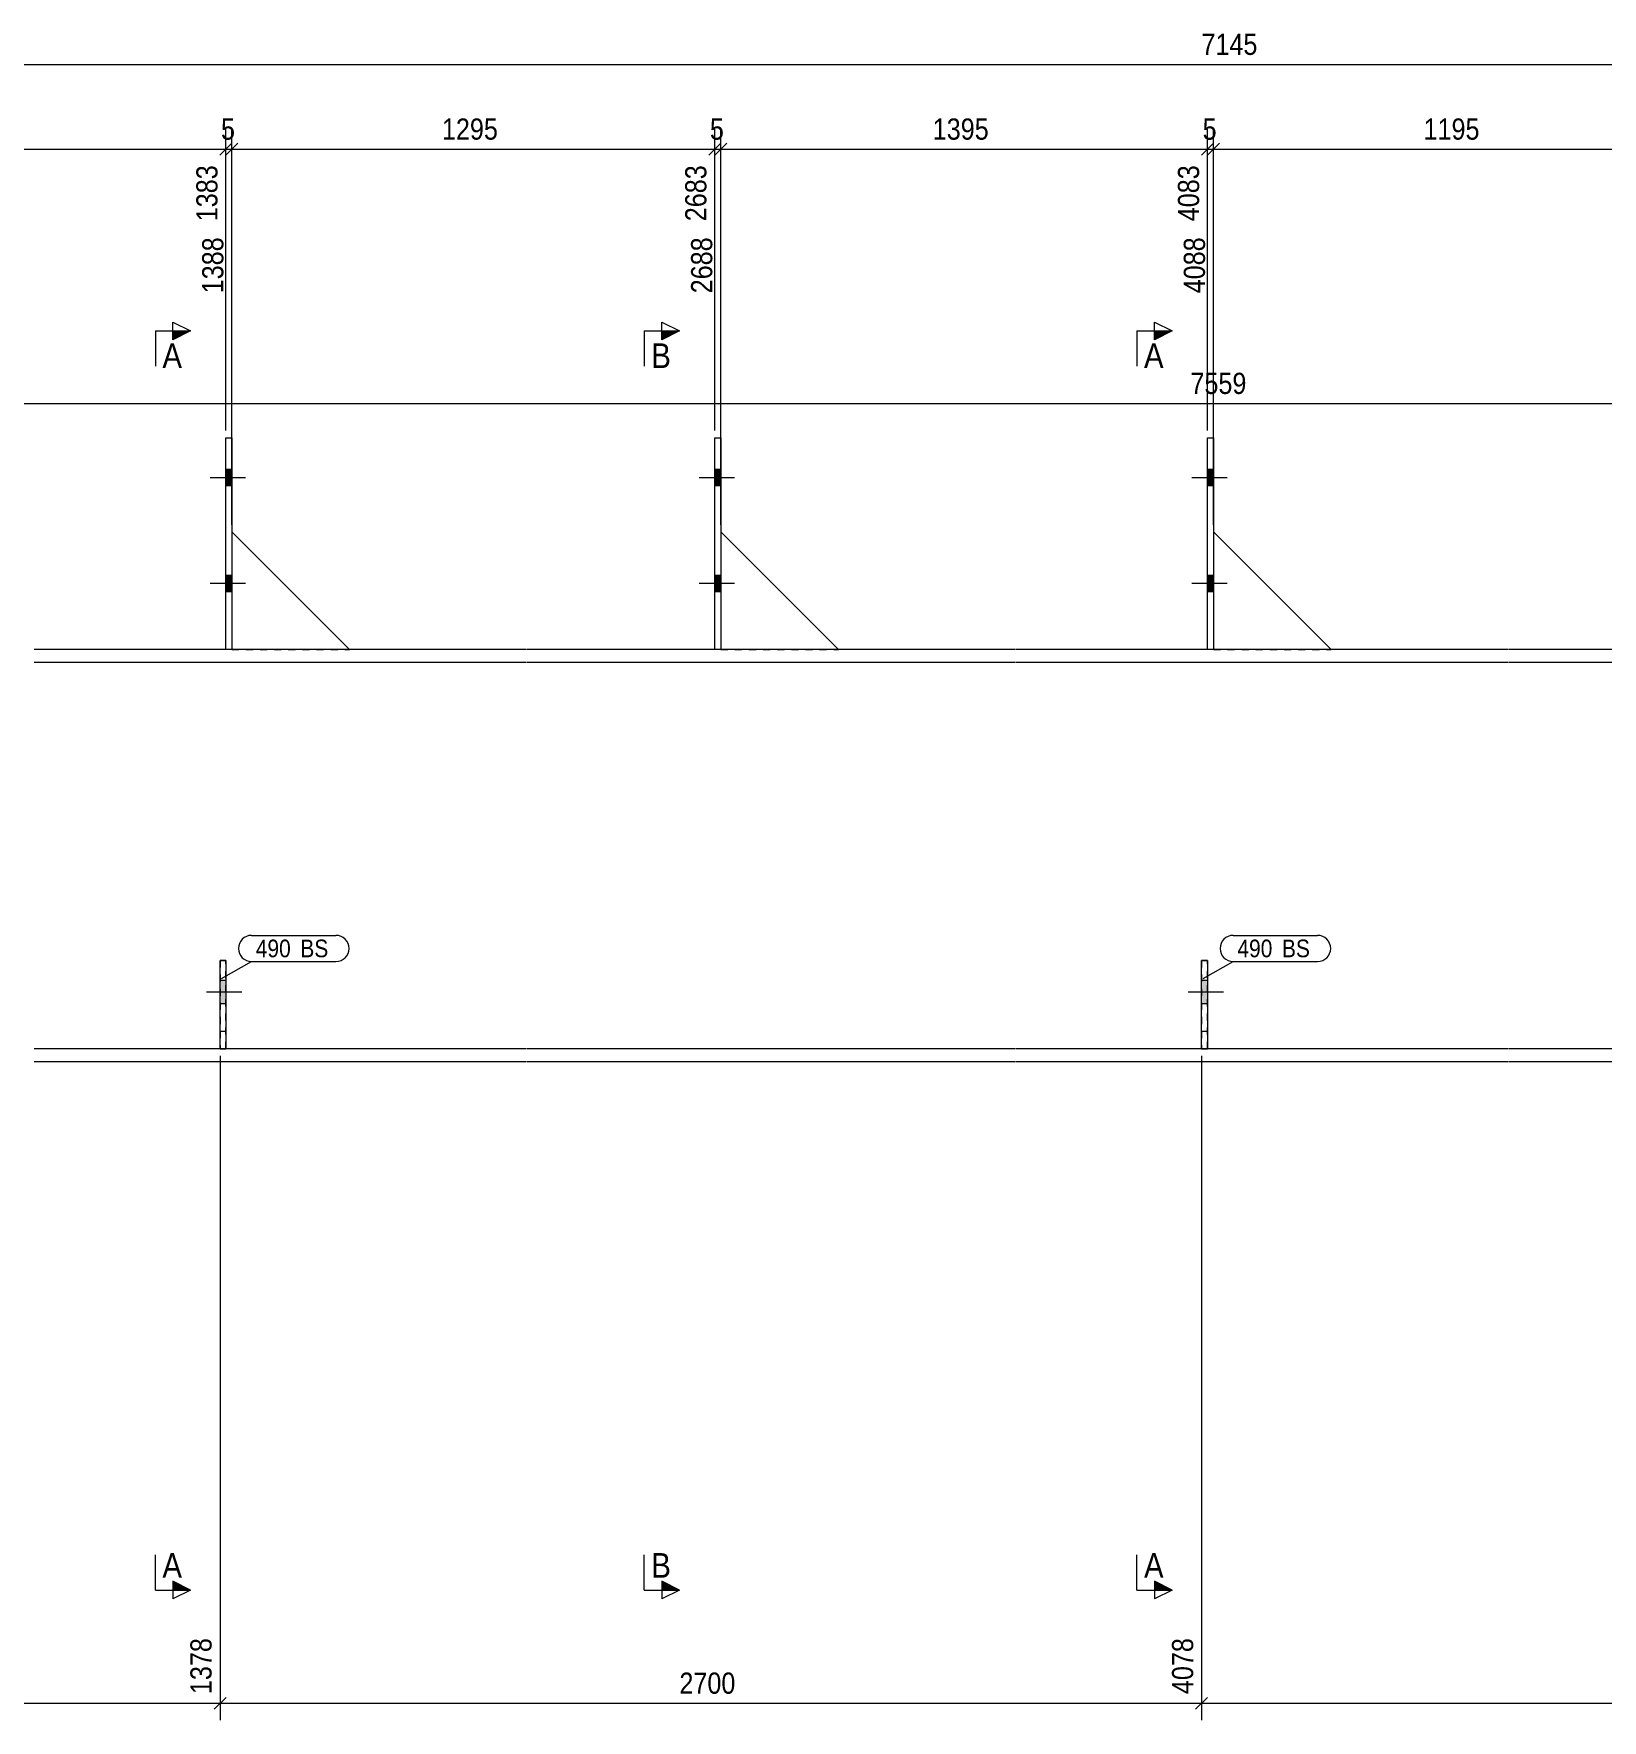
# Model space of a CAD drawing. Header units: millimetres. Extents: x 2 to 825, y 1 to 579.
# Drawn here: x 206.1 to 428.2, y 144.5 to 383.2 of the extents above; entities that cross this region are included whole.
import ezdxf

# ---------------------------------------------------------------- set-up
doc = ezdxf.new("R2010")
doc.units = ezdxf.units.MM
for name, pattern in [('XKITLINE00', [0]), ('XKITLINE01', [4, 1, -1, 1, -1]), ('XKITLINE02', [4, 2, -2])]:
    doc.linetypes.add(name, pattern=pattern)
for name, color, linetype, lineweight in [('Bolt', 3, 'Continuous', 0), ('Dimensions', 7, 'Continuous', 0), ('Part', 2, 'Continuous', 0), ('PartMark', 7, 'Continuous', 0), ('Section', 6, 'Continuous', 0)]:
    doc.layers.add(name, color=color, linetype=linetype, lineweight=lineweight)
doc.styles.add('ARIAL', font='ARIAL.TTF')

# ---------------------------------------------------------------- blocks, each defined once
blk = doc.blocks.new('*A4')
at = {"layer": 'Bolt'}
for points in [[(372.31, 321.56), (373.14, 321.56), (373.14, 319.23), (372.31, 319.23)], [(372.31, 321.56), (373.14, 321.56), (373.14, 319.23), (372.31, 319.23)], [(372.31, 306.56), (373.14, 306.56), (373.14, 304.23), (372.31, 304.23)], [(372.31, 306.56), (373.14, 306.56), (373.14, 304.23), (372.31, 304.23)]]:
    blk.add_hatch(color=3, dxfattribs=at).paths.add_polyline_path(points, flags=17)
at = {"layer": 'Bolt', "color": 3, "linetype": 'XKITLINE00', "lineweight": 0}
for p, q in [((375.07, 320.4), (370.07, 320.4)), ((375.07, 320.4), (370.07, 320.4)), ((373.14, 321.56), (372.31, 321.56)), ((373.14, 321.56), (372.31, 321.56)), ((373.14, 319.23), (372.31, 319.23)), ((373.14, 319.23), (372.31, 319.23)), ((373.14, 306.56), (372.31, 306.56)), ((373.14, 306.56), (372.31, 306.56)), ((375.07, 305.4), (370.07, 305.4)), ((375.07, 305.4), (370.07, 305.4)), ((373.14, 304.23), (372.31, 304.23)), ((373.14, 304.23), (372.31, 304.23))]:
    blk.add_line(p, q, dxfattribs=at)
blk = doc.blocks.new('*A5')
at = {"layer": 'Bolt'}
blk.add_hatch(color=3, dxfattribs=at).paths.add_polyline_path([(372.31, 245.93), (371.47, 245.93), (371.47, 249.2), (372.31, 249.2)], flags=17)
at = {"layer": 'Bolt', "color": 3, "linetype": 'XKITLINE00', "lineweight": 0}
for p, q in [((372.31, 249.2), (371.47, 249.2)), ((374.56, 247.56), (369.56, 247.56)), ((372.31, 245.93), (371.47, 245.93))]:
    blk.add_line(p, q, dxfattribs=at)
blk = doc.blocks.new('*A6')
at = {"layer": 'Bolt', "color": 3, "linetype": 'XKITLINE02', "lineweight": 0}
for p, q in [((372.31, 249.2), (371.47, 249.2)), ((374.56, 247.56), (369.56, 247.56)), ((372.31, 245.93), (371.47, 245.93))]:
    blk.add_line(p, q, dxfattribs=at)
blk = doc.blocks.new('*A7')
at = {"layer": 'Bolt'}
for points in [[(302.54, 321.56), (303.37, 321.56), (303.37, 319.23), (302.54, 319.23)], [(302.54, 321.56), (303.37, 321.56), (303.37, 319.23), (302.54, 319.23)], [(302.54, 306.56), (303.37, 306.56), (303.37, 304.23), (302.54, 304.23)], [(302.54, 306.56), (303.37, 306.56), (303.37, 304.23), (302.54, 304.23)]]:
    blk.add_hatch(color=3, dxfattribs=at).paths.add_polyline_path(points, flags=17)
at = {"layer": 'Bolt', "color": 3, "linetype": 'XKITLINE00', "lineweight": 0}
for p, q in [((305.31, 320.4), (300.31, 320.4)), ((305.31, 320.4), (300.31, 320.4)), ((303.37, 321.56), (302.54, 321.56)), ((303.37, 321.56), (302.54, 321.56)), ((303.37, 319.23), (302.54, 319.23)), ((303.37, 319.23), (302.54, 319.23)), ((303.37, 306.56), (302.54, 306.56)), ((303.37, 306.56), (302.54, 306.56)), ((305.31, 305.4), (300.31, 305.4)), ((305.31, 305.4), (300.31, 305.4)), ((303.37, 304.23), (302.54, 304.23)), ((303.37, 304.23), (302.54, 304.23))]:
    blk.add_line(p, q, dxfattribs=at)
blk = doc.blocks.new('*A8')
at = {"layer": 'Bolt'}
for points in [[(233.31, 321.56), (234.14, 321.56), (234.14, 319.23), (233.31, 319.23)], [(233.31, 321.56), (234.14, 321.56), (234.14, 319.23), (233.31, 319.23)], [(233.31, 306.56), (234.14, 306.56), (234.14, 304.23), (233.31, 304.23)], [(233.31, 306.56), (234.14, 306.56), (234.14, 304.23), (233.31, 304.23)]]:
    blk.add_hatch(color=3, dxfattribs=at).paths.add_polyline_path(points, flags=17)
at = {"layer": 'Bolt', "color": 3, "linetype": 'XKITLINE00', "lineweight": 0}
for p, q in [((236.07, 320.4), (231.07, 320.4)), ((236.07, 320.4), (231.07, 320.4)), ((234.14, 321.56), (233.31, 321.56)), ((234.14, 321.56), (233.31, 321.56)), ((234.14, 319.23), (233.31, 319.23)), ((234.14, 319.23), (233.31, 319.23)), ((234.14, 306.56), (233.31, 306.56)), ((234.14, 306.56), (233.31, 306.56)), ((236.07, 305.4), (231.07, 305.4)), ((236.07, 305.4), (231.07, 305.4)), ((234.14, 304.23), (233.31, 304.23)), ((234.14, 304.23), (233.31, 304.23))]:
    blk.add_line(p, q, dxfattribs=at)
blk = doc.blocks.new('*A9')
at = {"layer": 'Bolt'}
blk.add_hatch(color=3, dxfattribs=at).paths.add_polyline_path([(233.31, 245.93), (232.47, 245.93), (232.47, 249.2), (233.31, 249.2)], flags=17)
at = {"layer": 'Bolt', "color": 3, "linetype": 'XKITLINE00', "lineweight": 0}
for p, q in [((233.31, 249.2), (232.47, 249.2)), ((235.56, 247.56), (230.56, 247.56)), ((233.31, 245.93), (232.47, 245.93))]:
    blk.add_line(p, q, dxfattribs=at)
blk = doc.blocks.new('*A10')
at = {"layer": 'Bolt', "color": 3, "linetype": 'XKITLINE02', "lineweight": 0}
for p, q in [((233.31, 249.2), (232.47, 249.2)), ((235.56, 247.56), (230.56, 247.56)), ((233.31, 245.93), (232.47, 245.93))]:
    blk.add_line(p, q, dxfattribs=at)
blk = doc.blocks.new('*A18')
at = {"layer": 'Part', "color": 2, "linetype": 'XKITLINE00', "lineweight": 0}
for p, q in [((275.81, 296.06), (206.14, 296.06)), ((345.04, 296.06), (275.91, 296.06)), ((414.81, 296.06), (345.14, 296.06)), ((484.04, 296.06), (414.91, 296.06)), ((275.81, 294.23), (206.14, 294.23)), ((345.04, 294.23), (275.91, 294.23)), ((414.81, 294.23), (345.14, 294.23)), ((484.04, 294.23), (414.91, 294.23)), ((275.81, 239.56), (206.14, 239.56)), ((345.04, 239.56), (275.91, 239.56)), ((414.81, 239.56), (345.14, 239.56)), ((484.04, 239.56), (414.91, 239.56)), ((206.14, 237.73), (275.81, 237.73)), ((275.91, 237.73), (345.04, 237.73)), ((345.14, 237.73), (414.81, 237.73)), ((414.91, 237.73), (484.04, 237.73))]:
    blk.add_line(p, q, dxfattribs=at)
blk = doc.blocks.new('*A19')
at = {"layer": 'Part', "color": 2, "linetype": 'XKITLINE00', "lineweight": 0}
for p, q in [((372.31, 296.06), (372.31, 326.06)), ((372.31, 326.06), (373.14, 326.06)), ((373.14, 326.06), (373.14, 296.06))]:
    blk.add_line(p, q, dxfattribs=at)
at = {"layer": 'Part', "color": 7, "linetype": 'XKITLINE01', "lineweight": 0}
blk.add_line((373.14, 296.06), (372.31, 296.06), dxfattribs=at)
blk = doc.blocks.new('*A20')
at = {"layer": 'Part', "color": 2, "linetype": 'XKITLINE00', "lineweight": 0}
blk.add_line((389.81, 296.06), (373.14, 312.73), dxfattribs=at)
at = {"layer": 'Part', "color": 7, "linetype": 'XKITLINE01', "lineweight": 0}
for p, q in [((373.14, 312.73), (373.14, 296.06)), ((373.14, 296.06), (389.81, 296.06))]:
    blk.add_line(p, q, dxfattribs=at)
blk = doc.blocks.new('*A21')
at = {"layer": 'Part', "color": 2, "linetype": 'XKITLINE00', "lineweight": 0}
for p, q in [((371.47, 239.56), (371.47, 252.06)), ((371.47, 252.06), (372.31, 252.06)), ((372.31, 252.06), (372.31, 239.56))]:
    blk.add_line(p, q, dxfattribs=at)
at = {"layer": 'Part', "color": 7, "linetype": 'XKITLINE01', "lineweight": 0}
for p, q in [((371.47, 242.06), (372.31, 242.06)), ((372.31, 239.56), (371.47, 239.56))]:
    blk.add_line(p, q, dxfattribs=at)
blk = doc.blocks.new('*A22')
at = {"layer": 'Part', "color": 7, "linetype": 'XKITLINE01', "lineweight": 0}
for p, q in [((371.47, 252.06), (371.47, 239.56)), ((372.31, 252.06), (371.47, 252.06)), ((372.31, 239.56), (372.31, 252.06)), ((371.47, 242.06), (372.31, 242.06)), ((371.47, 239.56), (372.31, 239.56))]:
    blk.add_line(p, q, dxfattribs=at)
blk = doc.blocks.new('*A23')
at = {"layer": 'Part', "color": 2, "linetype": 'XKITLINE00', "lineweight": 0}
for p, q in [((302.54, 296.06), (302.54, 326.06)), ((302.54, 326.06), (303.37, 326.06)), ((303.37, 326.06), (303.37, 296.06))]:
    blk.add_line(p, q, dxfattribs=at)
at = {"layer": 'Part', "color": 7, "linetype": 'XKITLINE01', "lineweight": 0}
blk.add_line((303.37, 296.06), (302.54, 296.06), dxfattribs=at)
blk = doc.blocks.new('*A24')
at = {"layer": 'Part', "color": 2, "linetype": 'XKITLINE00', "lineweight": 0}
blk.add_line((320.04, 296.06), (303.37, 312.73), dxfattribs=at)
at = {"layer": 'Part', "color": 7, "linetype": 'XKITLINE01', "lineweight": 0}
for p, q in [((303.37, 312.73), (303.37, 296.06)), ((303.37, 296.06), (320.04, 296.06))]:
    blk.add_line(p, q, dxfattribs=at)
blk = doc.blocks.new('*A25')
at = {"layer": 'Part', "color": 2, "linetype": 'XKITLINE00', "lineweight": 0}
for p, q in [((233.31, 296.06), (233.31, 326.06)), ((233.31, 326.06), (234.14, 326.06)), ((234.14, 326.06), (234.14, 296.06))]:
    blk.add_line(p, q, dxfattribs=at)
at = {"layer": 'Part', "color": 7, "linetype": 'XKITLINE01', "lineweight": 0}
blk.add_line((234.14, 296.06), (233.31, 296.06), dxfattribs=at)
blk = doc.blocks.new('*A26')
at = {"layer": 'Part', "color": 2, "linetype": 'XKITLINE00', "lineweight": 0}
blk.add_line((250.81, 296.06), (234.14, 312.73), dxfattribs=at)
at = {"layer": 'Part', "color": 7, "linetype": 'XKITLINE01', "lineweight": 0}
for p, q in [((234.14, 312.73), (234.14, 296.06)), ((234.14, 296.06), (250.81, 296.06))]:
    blk.add_line(p, q, dxfattribs=at)
blk = doc.blocks.new('*A27')
at = {"layer": 'Part', "color": 2, "linetype": 'XKITLINE00', "lineweight": 0}
for p, q in [((232.47, 239.56), (232.47, 252.06)), ((232.47, 252.06), (233.31, 252.06)), ((233.31, 252.06), (233.31, 239.56))]:
    blk.add_line(p, q, dxfattribs=at)
at = {"layer": 'Part', "color": 7, "linetype": 'XKITLINE01', "lineweight": 0}
for p, q in [((232.47, 242.06), (233.31, 242.06)), ((233.31, 239.56), (232.47, 239.56))]:
    blk.add_line(p, q, dxfattribs=at)
blk = doc.blocks.new('*A28')
at = {"layer": 'Part', "color": 7, "linetype": 'XKITLINE01', "lineweight": 0}
for p, q in [((232.47, 252.06), (232.47, 239.56)), ((233.31, 252.06), (232.47, 252.06)), ((233.31, 239.56), (233.31, 252.06)), ((232.47, 242.06), (233.31, 242.06)), ((232.47, 239.56), (233.31, 239.56))]:
    blk.add_line(p, q, dxfattribs=at)
blk = doc.blocks.new('*A106')
at = {"layer": 'PartMark', "color": 7, "linetype": 'XKITLINE00', "lineweight": 0}
for p, q in [((375.93, 255.61), (387.89, 255.61)), ((371.69, 249.51), (375.93, 251.91)), ((375.93, 251.91), (387.89, 251.91))]:
    blk.add_line(p, q, dxfattribs=at)
for centre, start, end in [((375.93, 253.76), 90, 270), ((387.89, 253.76), 270, 90)]:
    blk.add_arc(centre, 1.85, start, end, dxfattribs=at)
at = {"layer": 'PartMark', "color": 3, "style": 'ARIAL', "width": 0.85}
for s, p in [('490', (376.53, 252.51)), ('BS', (382.84, 252.51))]:
    blk.add_text(s, height=2.5, dxfattribs=at).set_placement(p)
blk = doc.blocks.new('*A107')
at = {"layer": 'PartMark', "color": 7, "linetype": 'XKITLINE00', "lineweight": 0}
for p, q in [((236.93, 255.61), (248.89, 255.61)), ((232.69, 249.51), (236.93, 251.91)), ((236.93, 251.91), (248.89, 251.91))]:
    blk.add_line(p, q, dxfattribs=at)
for centre, start, end in [((236.93, 253.76), 90, 270), ((248.89, 253.76), 270, 90)]:
    blk.add_arc(centre, 1.85, start, end, dxfattribs=at)
at = {"layer": 'PartMark', "color": 3, "style": 'ARIAL', "width": 0.85}
for s, p in [('490', (237.53, 252.51)), ('BS', (243.84, 252.51))]:
    blk.add_text(s, height=2.5, dxfattribs=at).set_placement(p)
blk = doc.blocks.new('*A108')
at = {"layer": 'Section'}
for points in [[(225.81, 341.17), (228.31, 341.17), (225.81, 339.92)], [(225.81, 164.17), (228.31, 162.92), (225.81, 162.92)]]:
    blk.add_hatch(color=3, dxfattribs=at).paths.add_polyline_path(points, flags=17)
at = {"layer": 'Section', "color": 3, "linetype": 'XKITLINE00', "lineweight": 0}
for p, q in [((225.81, 339.92), (225.81, 342.42)), ((225.81, 342.42), (228.31, 341.17)), ((228.31, 341.17), (225.81, 339.92)), ((228.31, 162.92), (225.81, 164.17)), ((225.81, 164.17), (225.81, 161.67)), ((228.31, 162.92), (225.81, 161.67))]:
    blk.add_line(p, q, dxfattribs=at)
at = {"layer": 'Section', "color": 1, "linetype": 'XKITLINE00', "lineweight": 0}
for p, q in [((223.31, 341.17), (223.31, 336.17)), ((223.31, 341.17), (228.31, 341.17)), ((223.31, 162.92), (223.31, 167.92)), ((223.31, 162.92), (228.31, 162.92))]:
    blk.add_line(p, q, dxfattribs=at)
at = {"layer": 'Section', "color": 7, "style": 'ARIAL', "width": 0.85}
for p in [(224.31, 335.92), (224.31, 164.67)]:
    blk.add_text('A', height=3.5, dxfattribs=at).set_placement(p)
blk = doc.blocks.new('*A109')
at = {"layer": 'Section'}
for points in [[(364.81, 341.17), (367.31, 341.17), (364.81, 339.92)], [(364.81, 164.17), (367.31, 162.92), (364.81, 162.92)]]:
    blk.add_hatch(color=3, dxfattribs=at).paths.add_polyline_path(points, flags=17)
at = {"layer": 'Section', "color": 3, "linetype": 'XKITLINE00', "lineweight": 0}
for p, q in [((364.81, 339.92), (364.81, 342.42)), ((364.81, 342.42), (367.31, 341.17)), ((367.31, 341.17), (364.81, 339.92)), ((367.31, 162.92), (364.81, 164.17)), ((364.81, 164.17), (364.81, 161.67)), ((367.31, 162.92), (364.81, 161.67))]:
    blk.add_line(p, q, dxfattribs=at)
at = {"layer": 'Section', "color": 1, "linetype": 'XKITLINE00', "lineweight": 0}
for p, q in [((362.31, 341.17), (362.31, 336.17)), ((362.31, 341.17), (367.31, 341.17)), ((362.31, 162.92), (362.31, 167.92)), ((362.31, 162.92), (367.31, 162.92))]:
    blk.add_line(p, q, dxfattribs=at)
at = {"layer": 'Section', "color": 7, "style": 'ARIAL', "width": 0.85}
for p in [(363.31, 335.92), (363.31, 164.67)]:
    blk.add_text('A', height=3.5, dxfattribs=at).set_placement(p)
blk = doc.blocks.new('*A110')
at = {"layer": 'Section'}
for points in [[(295.04, 341.17), (297.54, 341.17), (295.04, 339.92)], [(295.04, 164.17), (297.54, 162.92), (295.04, 162.92)]]:
    blk.add_hatch(color=3, dxfattribs=at).paths.add_polyline_path(points, flags=17)
at = {"layer": 'Section', "color": 3, "linetype": 'XKITLINE00', "lineweight": 0}
for p, q in [((295.04, 339.92), (295.04, 342.42)), ((295.04, 342.42), (297.54, 341.17)), ((297.54, 341.17), (295.04, 339.92)), ((297.54, 162.92), (295.04, 164.17)), ((295.04, 164.17), (295.04, 161.67)), ((297.54, 162.92), (295.04, 161.67))]:
    blk.add_line(p, q, dxfattribs=at)
at = {"layer": 'Section', "color": 1, "linetype": 'XKITLINE00', "lineweight": 0}
for p, q in [((292.54, 341.17), (292.54, 336.17)), ((292.54, 341.17), (297.54, 341.17)), ((292.54, 162.92), (292.54, 167.92)), ((292.54, 162.92), (297.54, 162.92))]:
    blk.add_line(p, q, dxfattribs=at)
at = {"layer": 'Section', "color": 7, "style": 'ARIAL', "width": 0.85}
for p in [(293.54, 335.92), (293.54, 164.67)]:
    blk.add_text('B', height=3.5, dxfattribs=at).set_placement(p)
blk = doc.blocks.new('*A121')
at = {"layer": 'Dimensions', "color": 7, "linetype": 'XKITLINE00', "lineweight": 0}
blk.add_line((74.58, 330.9), (674.09, 330.9), dxfattribs=at)
at = {"layer": 'Dimensions', "color": 3, "style": 'ARIAL', "width": 0.85}
blk.add_text('7559', height=3, dxfattribs=at).set_placement((369.88, 332.25))
blk = doc.blocks.new('*A124')
at = {"layer": 'Dimensions', "color": 7, "linetype": 'XKITLINE00', "lineweight": 0}
blk.add_line((110.67, 378.9), (641.11, 378.9), dxfattribs=at)
at = {"layer": 'Dimensions', "color": 3, "style": 'ARIAL', "width": 0.85}
blk.add_text('7145', height=3, dxfattribs=at).set_placement((371.44, 380.25))
blk = doc.blocks.new('*A126')
at = {"layer": 'Dimensions', "color": 7, "linetype": 'XKITLINE00', "lineweight": 0}
for p, q in [((74.58, 236.73), (74.58, 144.5)), ((232.47, 238.56), (232.47, 144.5)), ((75.43, 147.74), (73.73, 146.05)), ((74.58, 146.9), (232.47, 146.9)), ((233.32, 147.74), (231.62, 146.05))]:
    blk.add_line(p, q, dxfattribs=at)
at = {"layer": 'Dimensions', "color": 3}
for p in [(74.58, 146.9), (232.47, 146.9)]:
    blk.add_point(p, dxfattribs=at)
at = {"layer": 'Dimensions', "color": 3, "style": 'ARIAL', "width": 0.85}
blk.add_text('1378', height=3, rotation=90.0002, dxfattribs=at).set_placement((231.27, 148.2))
blk.add_text('1378', height=3, dxfattribs=at).set_placement((149.07, 148.25))
blk = doc.blocks.new('*A127')
at = {"layer": 'Dimensions', "color": 7, "linetype": 'XKITLINE00', "lineweight": 0}
for p, q in [((232.47, 238.56), (232.47, 144.5)), ((371.47, 238.56), (371.47, 144.5)), ((233.32, 147.74), (231.62, 146.05)), ((232.47, 146.9), (371.47, 146.9)), ((372.32, 147.74), (370.62, 146.05))]:
    blk.add_line(p, q, dxfattribs=at)
at = {"layer": 'Dimensions', "color": 3}
for p in [(232.47, 146.9), (371.47, 146.9)]:
    blk.add_point(p, dxfattribs=at)
at = {"layer": 'Dimensions', "color": 3, "style": 'ARIAL', "width": 0.85}
blk.add_text('4078', height=3, rotation=90.0002, dxfattribs=at).set_placement((370.27, 148.2))
blk.add_text('2700', height=3, dxfattribs=at).set_placement((297.52, 148.25))
blk = doc.blocks.new('*A128')
at = {"layer": 'Dimensions', "color": 7, "linetype": 'XKITLINE00', "lineweight": 0}
for p, q in [((371.47, 238.56), (371.47, 144.5)), ((510.47, 238.56), (510.47, 144.5)), ((372.32, 147.74), (370.62, 146.05)), ((371.47, 146.9), (510.47, 146.9)), ((511.32, 147.74), (509.62, 146.05))]:
    blk.add_line(p, q, dxfattribs=at)
at = {"layer": 'Dimensions', "color": 3}
for p in [(371.47, 146.9), (510.47, 146.9)]:
    blk.add_point(p, dxfattribs=at)
at = {"layer": 'Dimensions', "color": 3, "style": 'ARIAL', "width": 0.85}
blk.add_text('6578', height=3, rotation=90.0002, dxfattribs=at).set_placement((509.27, 148.2))
blk.add_text('2500', height=3, dxfattribs=at).set_placement((436.52, 148.25))
blk = doc.blocks.new('*A132')
at = {"layer": 'Dimensions', "color": 7, "linetype": 'XKITLINE00', "lineweight": 0}
for p, q in [((98.38, 367.74), (96.68, 366.05)), ((97.53, 313.73), (97.53, 369.75)), ((234.15, 367.74), (232.46, 366.05)), ((233.31, 327.06), (233.31, 369.75)), ((97.53, 366.9), (233.31, 366.9))]:
    blk.add_line(p, q, dxfattribs=at)
at = {"layer": 'Dimensions', "color": 3}
for p in [(97.53, 366.9), (233.31, 366.9)]:
    blk.add_point(p, dxfattribs=at)
at = {"layer": 'Dimensions', "color": 3, "style": 'ARIAL', "width": 0.85}
blk.add_text('1245', height=3, dxfattribs=at).set_placement((160.97, 368.25))
blk.add_text('1383', height=3, rotation=90.0002, dxfattribs=at).set_placement((232.11, 356.7))
blk = doc.blocks.new('*A133')
at = {"layer": 'Dimensions', "color": 7, "linetype": 'XKITLINE00', "lineweight": 0}
for p, q in [((234.15, 367.74), (232.46, 366.05)), ((234.99, 367.74), (233.29, 366.05)), ((233.31, 327.06), (233.31, 369.75)), ((234.14, 313.73), (234.14, 369.75)), ((233.31, 366.9), (234.14, 366.9))]:
    blk.add_line(p, q, dxfattribs=at)
at = {"layer": 'Dimensions', "color": 3}
for p in [(233.31, 366.9), (234.14, 366.9)]:
    blk.add_point(p, dxfattribs=at)
at = {"layer": 'Dimensions', "color": 3, "style": 'ARIAL', "width": 0.85}
blk.add_text('5', height=3, dxfattribs=at).set_placement((232.61, 368.25))
blk.add_text('1388', height=3, rotation=90.0002, dxfattribs=at).set_placement((232.94, 346.5))
blk = doc.blocks.new('*A134')
at = {"layer": 'Dimensions', "color": 7, "linetype": 'XKITLINE00', "lineweight": 0}
for p, q in [((234.99, 367.74), (233.29, 366.05)), ((234.14, 313.73), (234.14, 369.75)), ((303.39, 367.74), (301.69, 366.05)), ((302.54, 327.06), (302.54, 369.75)), ((234.14, 366.9), (302.54, 366.9))]:
    blk.add_line(p, q, dxfattribs=at)
at = {"layer": 'Dimensions', "color": 3}
for p in [(234.14, 366.9), (302.54, 366.9)]:
    blk.add_point(p, dxfattribs=at)
at = {"layer": 'Dimensions', "color": 3, "style": 'ARIAL', "width": 0.85}
blk.add_text('1295', height=3, dxfattribs=at).set_placement((263.89, 368.25))
blk.add_text('2683', height=3, rotation=90.0002, dxfattribs=at).set_placement((301.34, 356.7))
blk = doc.blocks.new('*A135')
at = {"layer": 'Dimensions', "color": 7, "linetype": 'XKITLINE00', "lineweight": 0}
for p, q in [((303.39, 367.74), (301.69, 366.05)), ((304.22, 367.74), (302.52, 366.05)), ((302.54, 327.06), (302.54, 369.75)), ((303.37, 313.73), (303.37, 369.75)), ((302.54, 366.9), (303.37, 366.9))]:
    blk.add_line(p, q, dxfattribs=at)
at = {"layer": 'Dimensions', "color": 3}
for p in [(302.54, 366.9), (303.37, 366.9)]:
    blk.add_point(p, dxfattribs=at)
at = {"layer": 'Dimensions', "color": 3, "style": 'ARIAL', "width": 0.85}
blk.add_text('5', height=3, dxfattribs=at).set_placement((301.84, 368.25))
blk.add_text('2688', height=3, rotation=90.0002, dxfattribs=at).set_placement((302.17, 346.5))
blk = doc.blocks.new('*A136')
at = {"layer": 'Dimensions', "color": 7, "linetype": 'XKITLINE00', "lineweight": 0}
for p, q in [((304.22, 367.74), (302.52, 366.05)), ((303.37, 313.73), (303.37, 369.75)), ((373.15, 367.74), (371.46, 366.05)), ((372.31, 327.06), (372.31, 369.75)), ((303.37, 366.9), (372.31, 366.9))]:
    blk.add_line(p, q, dxfattribs=at)
at = {"layer": 'Dimensions', "color": 3}
for p in [(303.37, 366.9), (372.31, 366.9)]:
    blk.add_point(p, dxfattribs=at)
at = {"layer": 'Dimensions', "color": 3, "style": 'ARIAL', "width": 0.85}
blk.add_text('1395', height=3, dxfattribs=at).set_placement((333.39, 368.25))
blk.add_text('4083', height=3, rotation=90.0002, dxfattribs=at).set_placement((371.11, 356.7))
blk = doc.blocks.new('*A137')
at = {"layer": 'Dimensions', "color": 7, "linetype": 'XKITLINE00', "lineweight": 0}
for p, q in [((373.15, 367.74), (371.46, 366.05)), ((373.99, 367.74), (372.29, 366.05)), ((372.31, 327.06), (372.31, 369.75)), ((373.14, 313.73), (373.14, 369.75)), ((372.31, 366.9), (373.14, 366.9))]:
    blk.add_line(p, q, dxfattribs=at)
at = {"layer": 'Dimensions', "color": 3}
for p in [(372.31, 366.9), (373.14, 366.9)]:
    blk.add_point(p, dxfattribs=at)
at = {"layer": 'Dimensions', "color": 3, "style": 'ARIAL', "width": 0.85}
blk.add_text('5', height=3, dxfattribs=at).set_placement((371.61, 368.25))
blk.add_text('4088', height=3, rotation=90.0002, dxfattribs=at).set_placement((371.94, 346.5))
blk = doc.blocks.new('*A138')
at = {"layer": 'Dimensions', "color": 7, "linetype": 'XKITLINE00', "lineweight": 0}
for p, q in [((373.99, 367.74), (372.29, 366.05)), ((373.14, 313.73), (373.14, 369.75)), ((442.39, 367.74), (440.69, 366.05)), ((441.54, 327.06), (441.54, 369.75)), ((373.14, 366.9), (441.54, 366.9))]:
    blk.add_line(p, q, dxfattribs=at)
at = {"layer": 'Dimensions', "color": 3}
for p in [(373.14, 366.9), (441.54, 366.9)]:
    blk.add_point(p, dxfattribs=at)
at = {"layer": 'Dimensions', "color": 3, "style": 'ARIAL', "width": 0.85}
blk.add_text('1195', height=3, dxfattribs=at).set_placement((402.89, 368.25))
blk.add_text('5283', height=3, rotation=90.0002, dxfattribs=at).set_placement((440.34, 356.7))

msp = doc.modelspace()

# ---------------------------------------------------------------- block references
at = {"lineweight": 0}
for name in ['*A124', '*A132', '*A133', '*A134', '*A135', '*A136', '*A137', '*A138', '*A108', '*A110', '*A109', '*A121', '*A25', '*A23', '*A19', '*A8', '*A7', '*A4', '*A26', '*A24', '*A20', '*A107', '*A106', '*A27', '*A28', '*A21', '*A22', '*A9', '*A10', '*A5', '*A6', '*A126', '*A127', '*A128']:
    msp.add_blockref(name, (0, 0), dxfattribs=at)
at = {"layer": 'Part', "lineweight": 0}
msp.add_blockref('*A18', (0, 0), dxfattribs=at)

doc.saveas('drawing.dxf')
